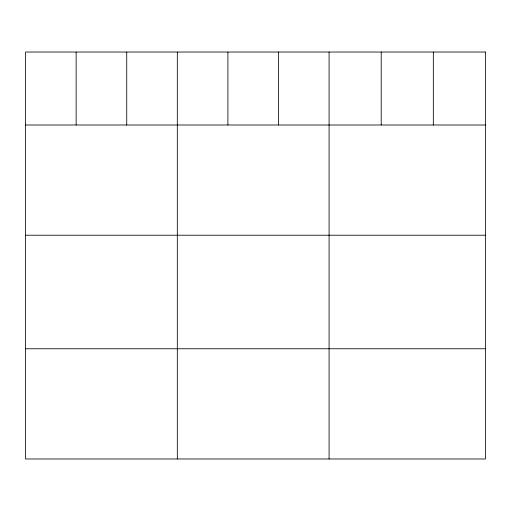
<?xml version="1.0" encoding="UTF-8"?>
<svg xmlns="http://www.w3.org/2000/svg" width="511" height="511" viewBox="0 0 511 511"><rect width="100%" height="100%" fill="white"/><g stroke="black" fill="none" stroke-linecap="round" stroke-linejoin="round"><path stroke-width="0.77" d="M25.55 125.003L485.45 125.003M25.55 235.213L485.45 235.213M25.55 348.764L485.45 348.764M433.328 52.026L433.328 125.003M381.206 52.026L381.206 125.003M329.084 52.026L329.084 458.974M278.495 52.026L278.495 125.003M227.906 52.026L227.906 125.003M177.317 52.026L177.317 458.974M126.728 52.026L126.728 125.003M76.139 52.026L76.139 125.003M485.45 52.026L25.55 52.026L25.55 458.974L485.45 458.974L485.45 52.026"/></g></svg>
